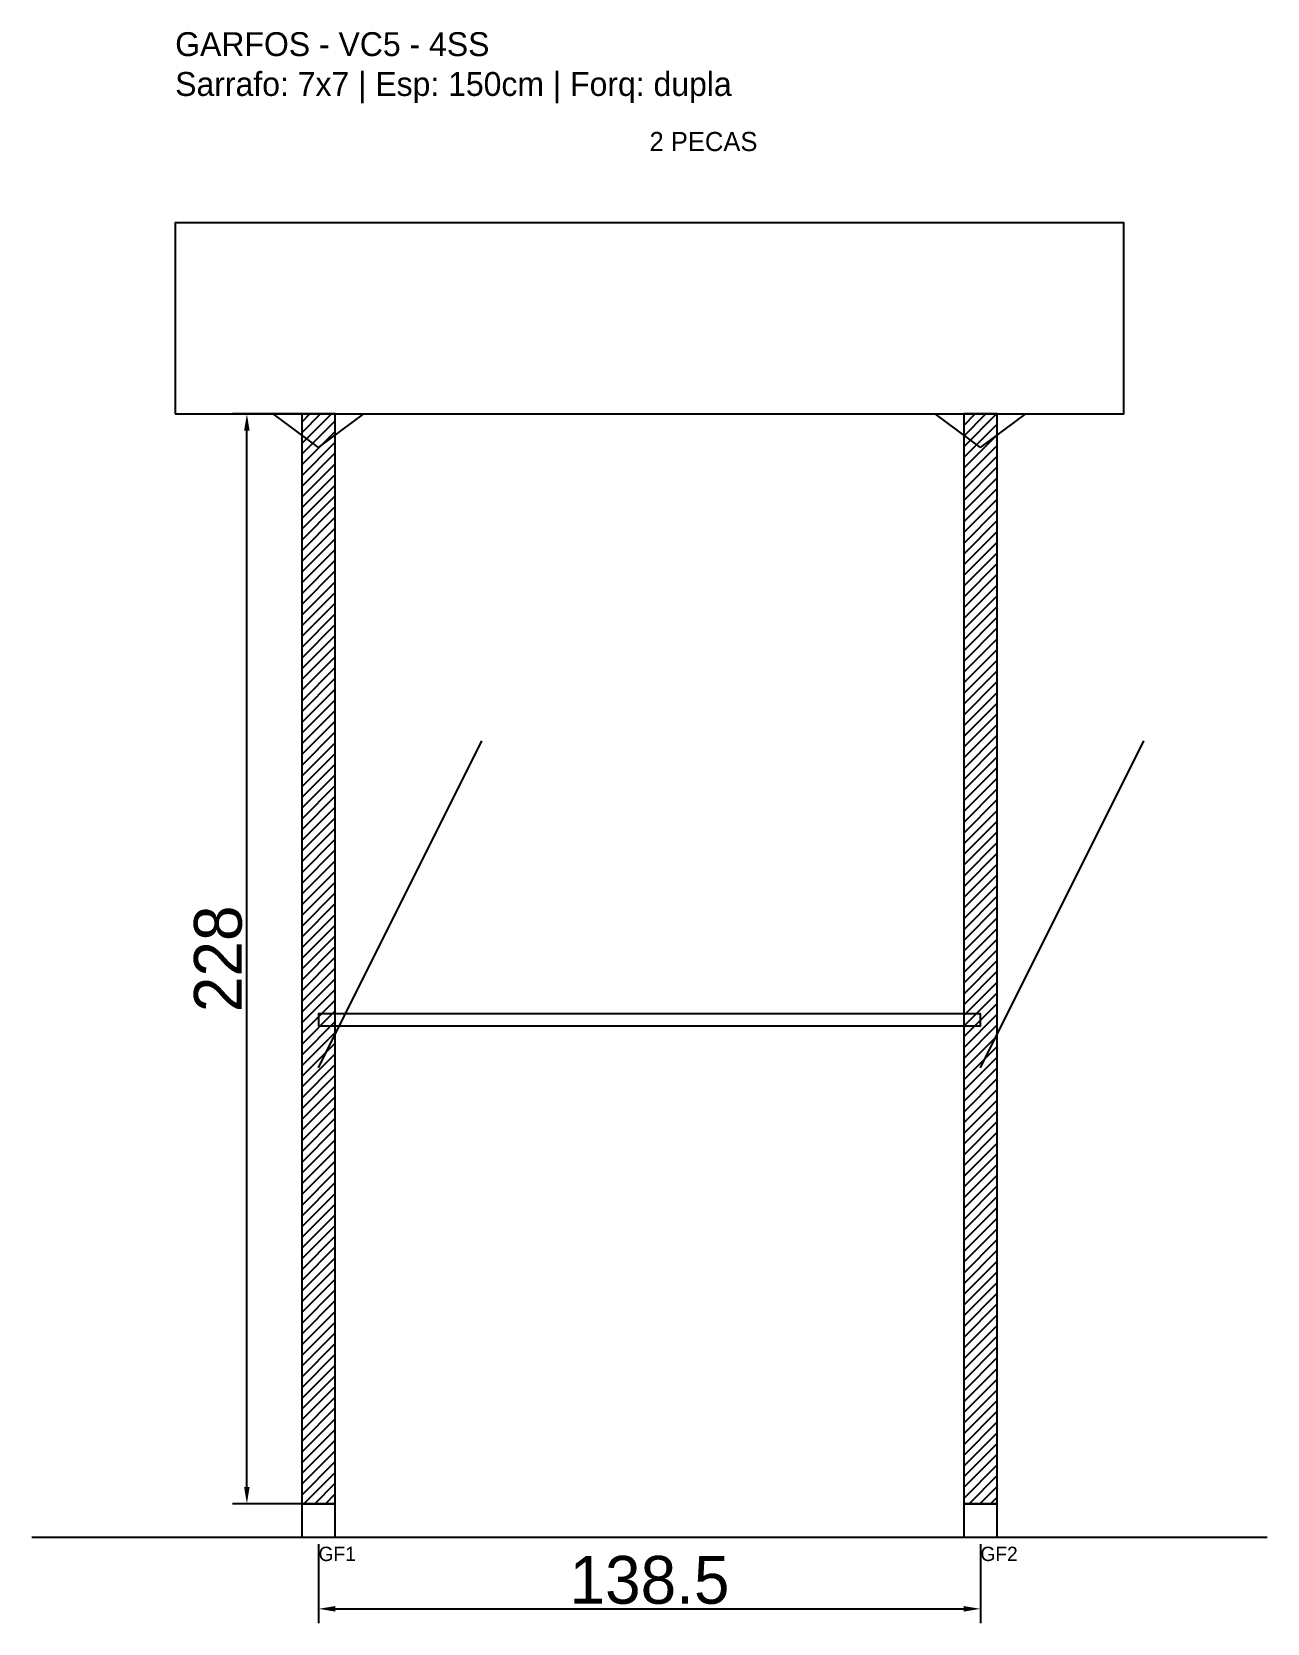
# Model space of a CAD drawing. Header units: metres. Extents: x -30 to 229, y -25 to 308.
import ezdxf

# ---------------------------------------------------------------- set-up
doc = ezdxf.new("R2010")
doc.units = ezdxf.units.M
for name, color, linetype in [('BARRA_ANCORAGEM', 1, 'Continuous'), ('COTA', 241, 'Continuous'), ('GARFOS OK', 3, 'Continuous'), ('NOME DA VIGA', 6, 'Continuous'), ('SARR_7x7', 40, 'Continuous'), ('TIRAS REESCORAMENTO', 252, 'Continuous'), ('VIGAS', 3, 'Continuous')]:
    doc.layers.add(name, color=color, linetype=linetype)
doc.dimstyles.new('EZ DXF', dxfattribs={"dimtxt": 10, "dimasz": 3.5, "dimexe": 3, "dimexo": 1.5, "dimgap": 1, "dimtad": 1, "dimdec": 1, "dimdsep": 46, "dimcen": 2.5, "dimazin": 3, "dimtfac": 1, "dimtmove": 0, "dimatfit": 3})

msp = doc.modelspace()

# ---------------------------------------------------------------- hatches: boundary and pattern name
at = {"layer": 'COTA'}
h = msp.add_hatch(dxfattribs=at)
h.set_pattern_fill('ANSI31', scale=0.5)
h.paths.add_polyline_path([(26.5, 0), (33.5, 0), (33.5, 228), (26.5, 228)])
h = msp.add_hatch(dxfattribs=at)
h.set_pattern_fill('ANSI31', scale=0.5)
h.paths.add_polyline_path([(165, 0), (172, 0), (172, 228), (165, 228)])

# ---------------------------------------------------------------- linework, layer by layer
at = {"layer": 'BARRA_ANCORAGEM'}
for p, q in [((30, 91.2), (64.2, 159.6)), ((168.5, 91.2), (202.7, 159.6))]:
    msp.add_line(p, q, dxfattribs=at)
at = {"layer": 'GARFOS OK'}
for p, q in [((30, 221), (20.5, 228)), ((20.5, 228), (39.5, 228)), ((30, 221), (39.5, 228)), ((168.5, 221), (159, 228)), ((159, 228), (178, 228)), ((168.5, 221), (178, 228))]:
    msp.add_line(p, q, dxfattribs=at)
at = {"layer": 'GARFOS OK', "linetype": 'CONTINUOUS'}
msp.add_line((-30, -7), (228.5, -7), dxfattribs=at)
at = {"layer": 'GARFOS OK'}
for points in [[(26.5, 0), (33.5, 0), (33.5, 228), (26.5, 228), (26.5, 0)], [(165, 0), (172, 0), (172, 228), (165, 228), (165, 0)]]:
    msp.add_lwpolyline(points, dxfattribs=at)
at = {"layer": 'SARR_7x7'}
for points in [[(26.5, -7), (33.5, -7), (33.5, 0), (26.5, 0), (26.5, -7)], [(165, -7), (172, -7), (172, 0), (165, 0), (165, -7)]]:
    msp.add_lwpolyline(points, dxfattribs=at)
at = {"layer": 'TIRAS REESCORAMENTO'}
msp.add_lwpolyline([(30, 100), (168.5, 100), (168.5, 102.5), (30, 102.5), (30, 100)], dxfattribs=at)
at = {"layer": 'VIGAS'}
msp.add_lwpolyline([(0, 228), (198.5, 228), (198.5, 268), (0, 268), (0, 228)], dxfattribs=at)

# ---------------------------------------------------------------- texts
at = {"layer": 'NOME DA VIGA'}
for s, height, p in [('2 PECAS', 4, (99.25, 283)), ('GF1', 3, (30, -12)), ('GF2', 3, (168.5, -12))]:
    msp.add_text(s, height=height, dxfattribs=at).set_placement(p)
at = {"layer": 'NOME DA VIGA', "insert": (0, 293), "char_height": 5, "attachment_point": 7}
msp.add_mtext('GARFOS - VC5 - 4SS\\PSarrafo: 7x7 | Esp: 150cm | Forq: dupla', dxfattribs=at)

# ---------------------------------------------------------------- dimensions: what is measured, and where the dimension line sits
at = {"layer": 'COTA'}
msp.add_linear_dim(base=(15, 0), p1=(30, 0), p2=(30, 228), angle=90, dimstyle='EZ DXF', dxfattribs=at).render()
msp.add_linear_dim(base=(30, -22), p1=(30, -7), p2=(168.5, -7), dimstyle='EZ DXF', dxfattribs=at).render()

doc.saveas('drawing.dxf')
